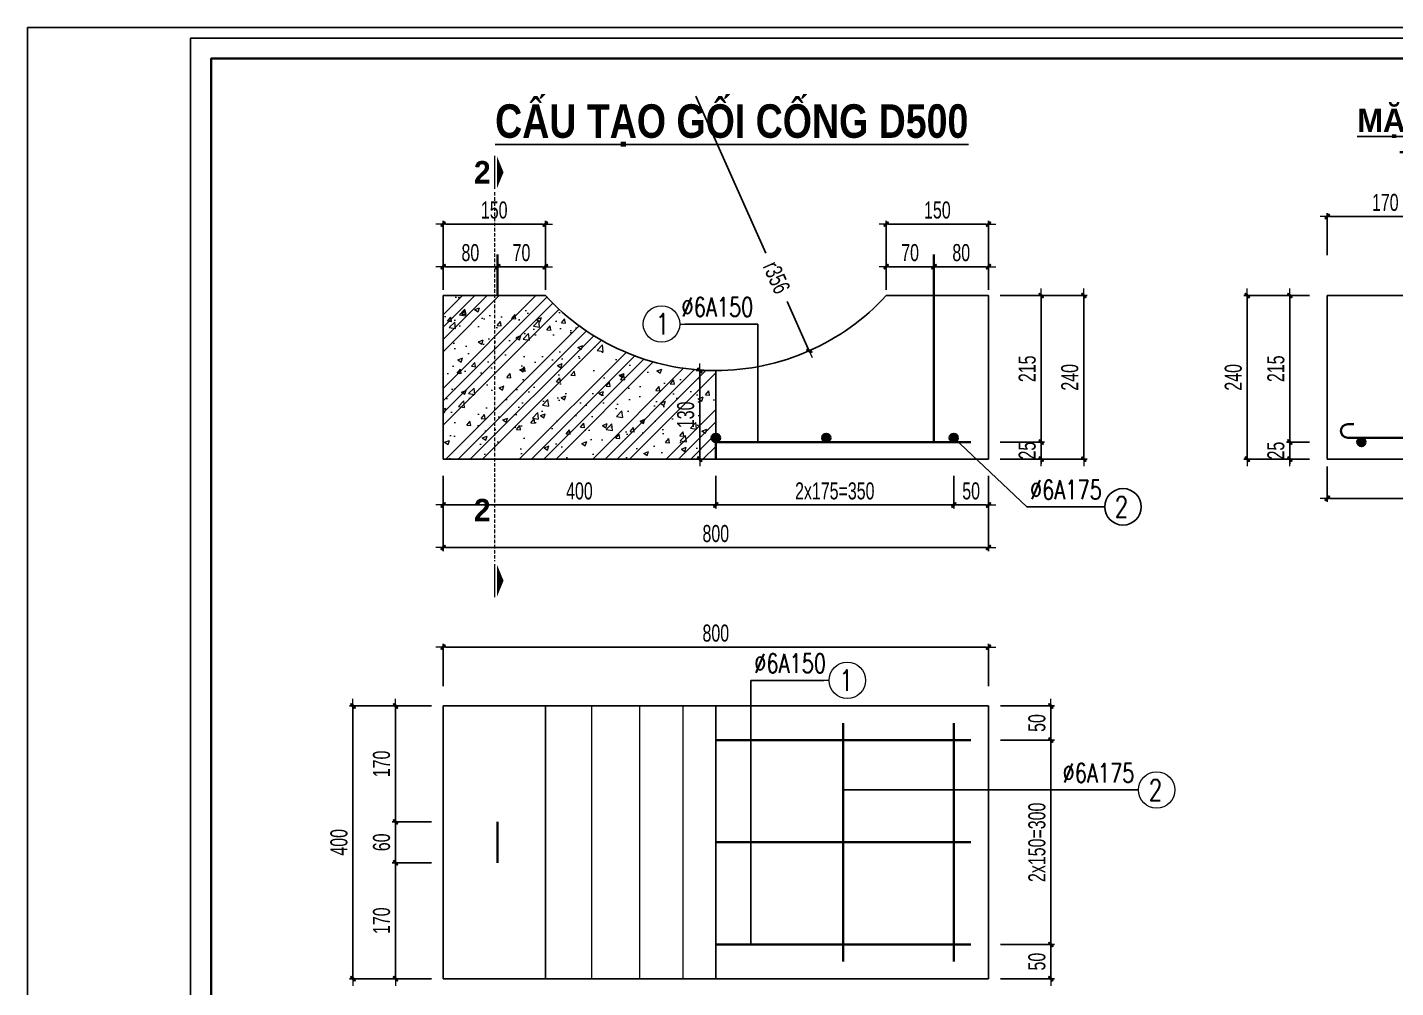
# Model space of a CAD drawing. Header units: inches. Extents: x -676 to 53517, y -16349 to 46516.
# Drawn here: x 35271 to 39285, y 5032 to 7849 of the extents above; entities that cross this region are included whole.
import ezdxf
from ezdxf.enums import TextEntityAlignment as Align

# ---------------------------------------------------------------- set-up
doc = ezdxf.new("R2010")
doc.units = ezdxf.units.IN
doc.header["$MEASUREMENT"] = 0
doc.linetypes.add('HIDDEN', pattern=[0.375, 0.25, -0.125])
for name, color, linetype, lineweight in [('2 - Text2', 2, 'Continuous', 20), ('LC Dim', 8, 'Continuous', 18), ('LC Hatch', 252, 'Continuous', 9), ('LC Khac', 4, 'Continuous', 9), ('LC MANH DUT', 35, 'HIDDEN', 5), ('LC Net thay', 7, 'Continuous', 25), ('LC Text2', 7, 'Continuous', 25), ('THEP', 1, 'Continuous', 35)]:
    doc.layers.add(name, color=color, linetype=linetype, lineweight=lineweight)
for name, color, linetype in [('ENTTNTHIETKE1', 2, 'Continuous'), ('KHUNGTEN', 5, 'Continuous'), ('NETTHAY', 7, 'Continuous')]:
    doc.layers.add(name, color=color, linetype=linetype)
doc.styles.add('EG 1', font='')
doc.styles.add('HOATBIF', font='hoatbif.shx', dxfattribs={"width": 0.7})
doc.styles.add('LC 1', font='')
doc.styles.add('LC 3', font='vnsimli.shx', dxfattribs={"width": 0.75})
doc.styles.add('LC3', font='', dxfattribs={"width": 0.8})
doc.styles.get('EG 1').set_extended_font_data('.VnAvantH', bold=True)
doc.styles.get('LC 1').set_extended_font_data('.VnAvantH', bold=True)
doc.styles.get('LC3').set_extended_font_data('.VnArialH', bold=True)
doc.dimstyles.new('1-100(1-25)', dxfattribs={"dimscale": 25, "dimtxt": 2.5, "dimasz": 0.35, "dimexe": 0.5, "dimexo": 0, "dimgap": 0.8, "dimtad": 1, "dimdec": 0, "dimzin": 0, "dimdsep": 46, "dimtxsty": 'HOATBIF', "dimblk1": 'DOT', "dimblk2": 'DOT', "dimsah": 1, "dimcen": -1, "dimdle": 1, "dimclrd": 256, "dimclre": 256, "dimclrt": 4, "dimadec": 3, "dimazin": 2, "dimtfac": 0.333333, "dimtdec": 0, "dimtix": 1, "dimtmove": 2, "dimatfit": 3, "dimldrblk": 'DOT', "dimfxl": 1, "dimtvp": 0.833333, "dimtolj": 1, "dimtzin": 0, "dimarcsym": 0})

# ---------------------------------------------------------------- blocks, each defined once
blk = doc.blocks.new('DOT')
at = {"layer": 'LC Dim'}
blk.add_line((-3, 0), (3, 0), dxfattribs=at)
at = {"layer": 'LC Dim', "color": 4}
blk.add_line((-1, -1), (1, 1), dxfattribs=at)
blk.add_lwpolyline([(0.5, 1), (-1, -0.5), (-0.5, -1), (1, 0.5)], close=True, dxfattribs=at)
blk = doc.blocks.new('*D686')
at = {"layer": 'Defpoints', "color": 0, "transparency": 16777216}
for p in [(39084.6, 6560.6), (39884.6, 6560.6), (39884.6, 6467.1)]:
    blk.add_point(p, dxfattribs=at)
at = {"layer": 'LC Dim', "lineweight": -2, "transparency": 16777216}
for p, q in [((39084.6, 6560.6), (39084.6, 6457.1)), ((39884.6, 6560.6), (39884.6, 6457.1)), ((39091.6, 6467.1), (39877.6, 6467.1))]:
    blk.add_line(p, q, dxfattribs=at)
at = {"layer": 'LC Dim', "lineweight": -2, "transparency": 16777216, "xscale": 7, "yscale": 7, "zscale": 7, "rotation": 180}
blk.add_blockref('DOT', (39084.6, 6467.1), dxfattribs=at)
at = {"layer": 'LC Dim', "lineweight": -2, "transparency": 16777216, "xscale": 7, "yscale": 7, "zscale": 7}
blk.add_blockref('DOT', (39884.6, 6467.1), dxfattribs=at)
at = {"layer": 'LC Dim', "color": 4, "transparency": 16777216, "insert": (39484.6, 6508.1), "char_height": 50, "attachment_point": 5, "style": 'HOATBIF'}
blk.add_mtext('\\A1;400', dxfattribs=at)
blk = doc.blocks.new('_Dot')
at = {"color": 0, "linetype": 'ByBlock', "lineweight": -2}
blk.add_line((-0.5, 0), (-1, 0), dxfattribs=at)
at = {"color": 0, "linetype": 'ByBlock', "const_width": 0.5}
blk.add_lwpolyline([(-0.25, 0, 1), (0.25, 0, 1)], format="xyb", close=True, dxfattribs=at)
blk = doc.blocks.new('*D687')
at = {"layer": 'Defpoints', "color": 0, "transparency": 16777216}
for p in [(38126.3, 5758), (38126.3, 5158), (38273.8, 5158)]:
    blk.add_point(p, dxfattribs=at)
at = {"layer": 'LC Dim', "lineweight": -2, "transparency": 16777216}
for p, q in [((38126.3, 5758), (38283.8, 5758)), ((38273.8, 5751), (38273.8, 5165)), ((38126.3, 5158), (38283.8, 5158))]:
    blk.add_line(p, q, dxfattribs=at)
at = {"layer": 'LC Dim', "lineweight": -2, "transparency": 16777216, "xscale": 7, "yscale": 7, "zscale": 7}
for p, rotation in [((38273.8, 5758), 90), ((38273.8, 5158), 270)]:
    blk.add_blockref('DOT', p, dxfattribs=dict(at, rotation=rotation))
at = {"layer": 'LC Dim', "color": 4, "transparency": 16777216, "insert": (38232.8, 5458), "char_height": 50, "attachment_point": 5, "rotation": 90, "style": 'HOATBIF'}
blk.add_mtext('\\A1;2x150=300', dxfattribs=at)
blk = doc.blocks.new('*D690')
at = {"layer": 'Defpoints', "color": 0, "transparency": 16777216}
for p in [(38126.3, 5158), (38126.3, 5058), (38273.8, 5058)]:
    blk.add_point(p, dxfattribs=at)
at = {"layer": 'LC Dim', "lineweight": -2, "transparency": 16777216}
for p, q in [((38126.3, 5158), (38283.8, 5158)), ((38273.8, 5151), (38273.8, 5065)), ((38126.3, 5058), (38283.8, 5058))]:
    blk.add_line(p, q, dxfattribs=at)
at = {"layer": 'LC Dim', "lineweight": -2, "transparency": 16777216, "xscale": 7, "yscale": 7, "zscale": 7}
for p, rotation in [((38273.8, 5158), 90), ((38273.8, 5058), 270)]:
    blk.add_blockref('DOT', p, dxfattribs=dict(at, rotation=rotation))
at = {"layer": 'LC Dim', "color": 4, "transparency": 16777216, "insert": (38232.8, 5108), "char_height": 50, "attachment_point": 5, "rotation": 90, "style": 'HOATBIF'}
blk.add_mtext('\\A1;50', dxfattribs=at)
blk = doc.blocks.new('*D691')
at = {"layer": 'Defpoints', "color": 0, "transparency": 16777216}
for p in [(38090.7, 6030.5), (36490.7, 5915.7), (38090.7, 5915.7)]:
    blk.add_point(p, dxfattribs=at)
at = {"layer": 'LC Dim', "lineweight": -2, "transparency": 16777216}
for p, q in [((36490.7, 5915.7), (36490.7, 6040.5)), ((36497.7, 6030.5), (38083.7, 6030.5)), ((38090.7, 5915.7), (38090.7, 6040.5))]:
    blk.add_line(p, q, dxfattribs=at)
at = {"layer": 'LC Dim', "lineweight": -2, "transparency": 16777216, "xscale": 7, "yscale": 7, "zscale": 7, "rotation": 180}
blk.add_blockref('DOT', (36490.7, 6030.5), dxfattribs=at)
at = {"layer": 'LC Dim', "lineweight": -2, "transparency": 16777216, "xscale": 7, "yscale": 7, "zscale": 7}
blk.add_blockref('DOT', (38090.7, 6030.5), dxfattribs=at)
at = {"layer": 'LC Dim', "color": 4, "transparency": 16777216, "insert": (37290.7, 6071.5), "char_height": 50, "attachment_point": 5, "style": 'HOATBIF'}
blk.add_mtext('\\A1;800', dxfattribs=at)
blk = doc.blocks.new('*D692')
at = {"layer": 'Defpoints', "color": 0, "transparency": 16777216}
for p in [(36490.7, 6523.6), (37290.7, 6533.6), (37290.7, 6447.6)]:
    blk.add_point(p, dxfattribs=at)
at = {"layer": 'LC Dim', "lineweight": -2, "transparency": 16777216}
for p, q in [((36490.7, 6523.6), (36490.7, 6437.6)), ((37290.7, 6533.6), (37290.7, 6437.6)), ((36497.7, 6447.6), (37283.7, 6447.6))]:
    blk.add_line(p, q, dxfattribs=at)
at = {"layer": 'LC Dim', "lineweight": -2, "transparency": 16777216, "xscale": 7, "yscale": 7, "zscale": 7, "rotation": 180}
blk.add_blockref('DOT', (36490.7, 6447.6), dxfattribs=at)
at = {"layer": 'LC Dim', "lineweight": -2, "transparency": 16777216, "xscale": 7, "yscale": 7, "zscale": 7}
blk.add_blockref('DOT', (37290.7, 6447.6), dxfattribs=at)
at = {"layer": 'LC Dim', "color": 4, "transparency": 16777216, "insert": (36890.7, 6488.6), "char_height": 50, "attachment_point": 5, "style": 'HOATBIF'}
blk.add_mtext('\\A1;400', dxfattribs=at)
blk = doc.blocks.new('*D693')
at = {"layer": 'Defpoints', "color": 0, "transparency": 16777216}
for p in [(36490.7, 6533.6), (38090.7, 6533.6), (38090.7, 6322.6)]:
    blk.add_point(p, dxfattribs=at)
at = {"layer": 'LC Dim', "lineweight": -2, "transparency": 16777216}
for p, q in [((36490.7, 6533.6), (36490.7, 6312.6)), ((38090.7, 6533.6), (38090.7, 6312.6)), ((36497.7, 6322.6), (38083.7, 6322.6))]:
    blk.add_line(p, q, dxfattribs=at)
at = {"layer": 'LC Dim', "lineweight": -2, "transparency": 16777216, "xscale": 7, "yscale": 7, "zscale": 7, "rotation": 180}
blk.add_blockref('DOT', (36490.7, 6322.6), dxfattribs=at)
at = {"layer": 'LC Dim', "lineweight": -2, "transparency": 16777216, "xscale": 7, "yscale": 7, "zscale": 7}
blk.add_blockref('DOT', (38090.7, 6322.6), dxfattribs=at)
at = {"layer": 'LC Dim', "color": 4, "transparency": 16777216, "insert": (37290.7, 6363.6), "char_height": 50, "attachment_point": 5, "style": 'HOATBIF'}
blk.add_mtext('\\A1;800', dxfattribs=at)
blk = doc.blocks.new('*D694')
at = {"layer": 'Defpoints', "color": 0, "transparency": 16777216}
for p in [(37988.7, 6523.6), (38090.7, 6523.6), (38090.7, 6447.6)]:
    blk.add_point(p, dxfattribs=at)
at = {"layer": 'LC Dim', "lineweight": -2, "transparency": 16777216}
for p, q in [((37988.7, 6523.6), (37988.7, 6437.6)), ((38090.7, 6523.6), (38090.7, 6437.6)), ((37995.7, 6447.6), (38083.7, 6447.6))]:
    blk.add_line(p, q, dxfattribs=at)
at = {"layer": 'LC Dim', "lineweight": -2, "transparency": 16777216, "xscale": 7, "yscale": 7, "zscale": 7, "rotation": 180}
blk.add_blockref('DOT', (37988.7, 6447.6), dxfattribs=at)
at = {"layer": 'LC Dim', "lineweight": -2, "transparency": 16777216, "xscale": 7, "yscale": 7, "zscale": 7}
blk.add_blockref('DOT', (38090.7, 6447.6), dxfattribs=at)
at = {"layer": 'LC Dim', "color": 4, "transparency": 16777216, "insert": (38039.7, 6488.6), "char_height": 50, "attachment_point": 5, "style": 'HOATBIF'}
blk.add_mtext('\\A1;50', dxfattribs=at)
blk = doc.blocks.new('*D695')
at = {"layer": 'Defpoints', "color": 0, "transparency": 16777216}
for p in [(37290.7, 6533.6), (37988.7, 6533.6), (37988.7, 6447.6)]:
    blk.add_point(p, dxfattribs=at)
at = {"layer": 'LC Dim', "lineweight": -2, "transparency": 16777216}
for p, q in [((37290.7, 6533.6), (37290.7, 6437.6)), ((37988.7, 6533.6), (37988.7, 6437.6)), ((37297.7, 6447.6), (37981.7, 6447.6))]:
    blk.add_line(p, q, dxfattribs=at)
at = {"layer": 'LC Dim', "lineweight": -2, "transparency": 16777216, "xscale": 7, "yscale": 7, "zscale": 7, "rotation": 180}
blk.add_blockref('DOT', (37290.7, 6447.6), dxfattribs=at)
at = {"layer": 'LC Dim', "lineweight": -2, "transparency": 16777216, "xscale": 7, "yscale": 7, "zscale": 7}
blk.add_blockref('DOT', (37988.7, 6447.6), dxfattribs=at)
at = {"layer": 'LC Dim', "color": 4, "transparency": 16777216, "insert": (37639.7, 6488.6), "char_height": 50, "attachment_point": 5, "style": 'HOATBIF'}
blk.add_mtext('\\A1;2x175=350', dxfattribs=at)
blk = doc.blocks.new('*D696')
at = {"layer": 'Defpoints', "color": 0, "transparency": 16777216}
for p in [(38125.3, 6632.1), (38125.3, 6582.1), (38245.3, 6582.1)]:
    blk.add_point(p, dxfattribs=at)
at = {"layer": 'LC Dim', "lineweight": -2, "transparency": 16777216}
for p, q in [((38125.3, 6632.1), (38255.3, 6632.1)), ((38245.3, 6639.1), (38245.3, 6646.1)), ((38245.3, 6632.1), (38245.3, 6582.1)), ((38125.3, 6582.1), (38255.3, 6582.1)), ((38245.3, 6575.1), (38245.3, 6568.1))]:
    blk.add_line(p, q, dxfattribs=at)
at = {"layer": 'LC Dim', "lineweight": -2, "transparency": 16777216, "xscale": 7, "yscale": 7, "zscale": 7}
for p, rotation in [((38245.3, 6632.1), 270), ((38245.3, 6582.1), 90)]:
    blk.add_blockref('DOT', p, dxfattribs=dict(at, rotation=rotation))
at = {"layer": 'LC Dim', "color": 4, "transparency": 16777216, "insert": (38204.3, 6607.1), "char_height": 50, "attachment_point": 5, "rotation": 90, "style": 'HOATBIF'}
blk.add_mtext('\\A1;25', dxfattribs=at)
blk = doc.blocks.new('*D697')
at = {"layer": 'Defpoints', "color": 0, "transparency": 16777216}
for p in [(38126.3, 5858), (38273.8, 5858), (38126.3, 5758)]:
    blk.add_point(p, dxfattribs=at)
at = {"layer": 'LC Dim', "lineweight": -2, "transparency": 16777216}
for p, q in [((38126.3, 5858), (38283.8, 5858)), ((38273.8, 5765), (38273.8, 5851)), ((38126.3, 5758), (38283.8, 5758))]:
    blk.add_line(p, q, dxfattribs=at)
at = {"layer": 'LC Dim', "lineweight": -2, "transparency": 16777216, "xscale": 7, "yscale": 7, "zscale": 7}
for p, rotation in [((38273.8, 5858), 90), ((38273.8, 5758), 270)]:
    blk.add_blockref('DOT', p, dxfattribs=dict(at, rotation=rotation))
at = {"layer": 'LC Dim', "color": 4, "transparency": 16777216, "insert": (38232.8, 5808), "char_height": 50, "attachment_point": 5, "rotation": 90, "style": 'HOATBIF'}
blk.add_mtext('\\A1;50', dxfattribs=at)
blk = doc.blocks.new('*D698')
at = {"layer": 'Defpoints', "color": 0, "transparency": 16777216}
for p in [(37240.8, 7628.6), (37564.6, 6899.8)]:
    blk.add_point(p, dxfattribs=at)
at = {"layer": 'LC Dim', "lineweight": -2, "transparency": 16777216}
for p, q in [((37232.6, 7646.9), (37437.4, 7186)), ((37561.7, 6906.2), (37500.5, 7044.1))]:
    blk.add_line(p, q, dxfattribs=at)
at = {"layer": 'LC Dim', "lineweight": -2, "transparency": 16777216, "xscale": 7, "yscale": 7, "zscale": 7, "rotation": 293.9565455216846}
blk.add_blockref('DOT', (37564.6, 6899.8), dxfattribs=at)
at = {"layer": 'LC Dim', "color": 4, "transparency": 16777216, "insert": (37468.9, 7115), "char_height": 50, "attachment_point": 5, "rotation": 293.9565, "style": 'HOATBIF'}
blk.add_mtext('\\A1;r356', dxfattribs=at)
blk = doc.blocks.new('*D763')
at = {"layer": 'Defpoints', "color": 0, "transparency": 16777216}
for p in [(37290.7, 6842.1), (37243.4, 6582.1), (37290.7, 6582.1)]:
    blk.add_point(p, dxfattribs=at)
at = {"layer": 'LC Dim', "lineweight": -2, "transparency": 16777216}
for p, q in [((37290.7, 6842.1), (37233.4, 6842.1)), ((37243.4, 6835.1), (37243.4, 6589.1)), ((37290.7, 6582.1), (37233.4, 6582.1))]:
    blk.add_line(p, q, dxfattribs=at)
at = {"layer": 'LC Dim', "lineweight": -2, "transparency": 16777216, "xscale": 7, "yscale": 7, "zscale": 7}
for p, rotation in [((37243.4, 6842.1), 90), ((37243.4, 6582.1), 270)]:
    blk.add_blockref('DOT', p, dxfattribs=dict(at, rotation=rotation))
at = {"layer": 'LC Dim', "color": 4, "transparency": 16777216, "insert": (37202.4, 6712.1), "char_height": 50, "attachment_point": 5, "rotation": 90, "style": 'HOATBIF'}
blk.add_mtext('\\A1;130', dxfattribs=at)
blk = doc.blocks.new('*D699')
at = {"layer": 'Defpoints', "color": 0, "transparency": 16777216}
for p in [(38125.3, 7062.1), (38245.3, 7062.1), (38125.3, 6632.1)]:
    blk.add_point(p, dxfattribs=at)
at = {"layer": 'LC Dim', "lineweight": -2, "transparency": 16777216}
for p, q in [((38125.3, 7062.1), (38255.3, 7062.1)), ((38245.3, 6639.1), (38245.3, 7055.1)), ((38125.3, 6632.1), (38255.3, 6632.1))]:
    blk.add_line(p, q, dxfattribs=at)
at = {"layer": 'LC Dim', "lineweight": -2, "transparency": 16777216, "xscale": 7, "yscale": 7, "zscale": 7}
for p, rotation in [((38245.3, 7062.1), 90), ((38245.3, 6632.1), 270)]:
    blk.add_blockref('DOT', p, dxfattribs=dict(at, rotation=rotation))
at = {"layer": 'LC Dim', "color": 4, "transparency": 16777216, "insert": (38204.3, 6847.1), "char_height": 50, "attachment_point": 5, "rotation": 90, "style": 'HOATBIF'}
blk.add_mtext('\\A1;215', dxfattribs=at)
blk = doc.blocks.new('*D700')
at = {"layer": 'Defpoints', "color": 0, "transparency": 16777216}
for p in [(38125.3, 7062.1), (38125.3, 6582.1), (38370.3, 6582.1)]:
    blk.add_point(p, dxfattribs=at)
at = {"layer": 'LC Dim', "lineweight": -2, "transparency": 16777216}
for p, q in [((38125.3, 7062.1), (38380.3, 7062.1)), ((38370.3, 7055.1), (38370.3, 6589.1)), ((38125.3, 6582.1), (38380.3, 6582.1))]:
    blk.add_line(p, q, dxfattribs=at)
at = {"layer": 'LC Dim', "lineweight": -2, "transparency": 16777216, "xscale": 7, "yscale": 7, "zscale": 7}
for p, rotation in [((38370.3, 7062.1), 90), ((38370.3, 6582.1), 270)]:
    blk.add_blockref('DOT', p, dxfattribs=dict(at, rotation=rotation))
at = {"layer": 'LC Dim', "color": 4, "transparency": 16777216, "insert": (38329.3, 6822.1), "char_height": 50, "attachment_point": 5, "rotation": 90, "style": 'HOATBIF'}
blk.add_mtext('\\A1;240', dxfattribs=at)
blk = doc.blocks.new('*D701')
at = {"layer": 'Defpoints', "color": 0, "transparency": 16777216}
for p in [(39032.6, 6632.4), (38974.8, 6582.1), (39032.6, 6582.1)]:
    blk.add_point(p, dxfattribs=at)
at = {"layer": 'LC Dim', "lineweight": -2, "transparency": 16777216}
for p, q in [((39032.6, 6632.4), (38964.8, 6632.4)), ((38974.8, 6639.4), (38974.8, 6646.4)), ((38974.8, 6632.4), (38974.8, 6582.1)), ((39032.6, 6582.1), (38964.8, 6582.1)), ((38974.8, 6575.1), (38974.8, 6568.1))]:
    blk.add_line(p, q, dxfattribs=at)
at = {"layer": 'LC Dim', "lineweight": -2, "transparency": 16777216, "xscale": 7, "yscale": 7, "zscale": 7}
for p, rotation in [((38974.8, 6632.4), 270), ((38974.8, 6582.1), 90)]:
    blk.add_blockref('DOT', p, dxfattribs=dict(at, rotation=rotation))
at = {"layer": 'LC Dim', "color": 4, "transparency": 16777216, "insert": (38933.8, 6607.3), "char_height": 50, "attachment_point": 5, "rotation": 90, "style": 'HOATBIF'}
blk.add_mtext('\\A1;25', dxfattribs=at)
blk = doc.blocks.new('*D702')
at = {"layer": 'Defpoints', "color": 0, "transparency": 16777216}
for p in [(39032.6, 7062.1), (38849.8, 6582.1), (39032.6, 6582.1)]:
    blk.add_point(p, dxfattribs=at)
at = {"layer": 'LC Dim', "lineweight": -2, "transparency": 16777216}
for p, q in [((39032.6, 7062.1), (38839.8, 7062.1)), ((38849.8, 7055.1), (38849.8, 6589.1)), ((39032.6, 6582.1), (38839.8, 6582.1))]:
    blk.add_line(p, q, dxfattribs=at)
at = {"layer": 'LC Dim', "lineweight": -2, "transparency": 16777216, "xscale": 7, "yscale": 7, "zscale": 7}
for p, rotation in [((38849.8, 7062.1), 90), ((38849.8, 6582.1), 270)]:
    blk.add_blockref('DOT', p, dxfattribs=dict(at, rotation=rotation))
at = {"layer": 'LC Dim', "color": 4, "transparency": 16777216, "insert": (38808.8, 6822.1), "char_height": 50, "attachment_point": 5, "rotation": 90, "style": 'HOATBIF'}
blk.add_mtext('\\A1;240', dxfattribs=at)
blk = doc.blocks.new('*D703')
at = {"layer": 'Defpoints', "color": 0, "transparency": 16777216}
for p in [(38974.8, 7062.1), (39032.6, 7062.1), (39032.6, 6632.4)]:
    blk.add_point(p, dxfattribs=at)
at = {"layer": 'LC Dim', "lineweight": -2, "transparency": 16777216}
for p, q in [((39032.6, 7062.1), (38964.8, 7062.1)), ((38974.8, 6639.4), (38974.8, 7055.1)), ((39032.6, 6632.4), (38964.8, 6632.4))]:
    blk.add_line(p, q, dxfattribs=at)
at = {"layer": 'LC Dim', "lineweight": -2, "transparency": 16777216, "xscale": 7, "yscale": 7, "zscale": 7}
for p, rotation in [((38974.8, 7062.1), 90), ((38974.8, 6632.4), 270)]:
    blk.add_blockref('DOT', p, dxfattribs=dict(at, rotation=rotation))
at = {"layer": 'LC Dim', "color": 4, "transparency": 16777216, "insert": (38933.8, 6847.3), "char_height": 50, "attachment_point": 5, "rotation": 90, "style": 'HOATBIF'}
blk.add_mtext('\\A1;215', dxfattribs=at)
blk = doc.blocks.new('TIEUDE1')
at = {"layer": '2 - Text2', "color": 7, "style": 'EG 1'}
blk.add_attdef('TIªU§Ò', text='', height=5, dxfattribs=at).set_placement((0, 0), align=Align.BOTTOM_CENTER)
blk.add_attdef('TL', text='', height=3, dxfattribs=at).set_placement((0, -2), align=Align.TOP_CENTER)
blk = doc.blocks.new('*D706')
at = {"layer": 'Defpoints', "color": 0, "transparency": 16777216}
for p in [(36456.8, 5858), (36226.3, 5058), (36456.8, 5058)]:
    blk.add_point(p, dxfattribs=at)
at = {"layer": 'LC Dim', "lineweight": -2, "transparency": 16777216}
for p, q in [((36456.8, 5858), (36216.3, 5858)), ((36226.3, 5851), (36226.3, 5065)), ((36456.8, 5058), (36216.3, 5058))]:
    blk.add_line(p, q, dxfattribs=at)
at = {"layer": 'LC Dim', "lineweight": -2, "transparency": 16777216, "xscale": 7, "yscale": 7, "zscale": 7}
for p, rotation in [((36226.3, 5858), 90), ((36226.3, 5058), 270)]:
    blk.add_blockref('DOT', p, dxfattribs=dict(at, rotation=rotation))
at = {"layer": 'LC Dim', "color": 4, "transparency": 16777216, "insert": (36185.3, 5458), "char_height": 50, "attachment_point": 5, "rotation": 90, "style": 'HOATBIF'}
blk.add_mtext('\\A1;400', dxfattribs=at)
blk = doc.blocks.new('*D707')
at = {"layer": 'Defpoints', "color": 0, "transparency": 16777216}
for p in [(36456.8, 5398), (36351.3, 5058), (36456.8, 5058)]:
    blk.add_point(p, dxfattribs=at)
at = {"layer": 'LC Dim', "lineweight": -2, "transparency": 16777216}
for p, q in [((36456.8, 5398), (36341.3, 5398)), ((36351.3, 5391), (36351.3, 5065)), ((36456.8, 5058), (36341.3, 5058))]:
    blk.add_line(p, q, dxfattribs=at)
at = {"layer": 'LC Dim', "lineweight": -2, "transparency": 16777216, "xscale": 7, "yscale": 7, "zscale": 7}
for p, rotation in [((36351.3, 5398), 90), ((36351.3, 5058), 270)]:
    blk.add_blockref('DOT', p, dxfattribs=dict(at, rotation=rotation))
at = {"layer": 'LC Dim', "color": 4, "transparency": 16777216, "insert": (36310.3, 5228), "char_height": 50, "attachment_point": 5, "rotation": 90, "style": 'HOATBIF'}
blk.add_mtext('\\A1;170', dxfattribs=at)
blk = doc.blocks.new('*D708')
at = {"layer": 'Defpoints', "color": 0, "transparency": 16777216}
for p in [(36456.8, 5858), (36351.3, 5518), (36456.8, 5518)]:
    blk.add_point(p, dxfattribs=at)
at = {"layer": 'LC Dim', "lineweight": -2, "transparency": 16777216}
for p, q in [((36456.8, 5858), (36341.3, 5858)), ((36351.3, 5851), (36351.3, 5525)), ((36456.8, 5518), (36341.3, 5518))]:
    blk.add_line(p, q, dxfattribs=at)
at = {"layer": 'LC Dim', "lineweight": -2, "transparency": 16777216, "xscale": 7, "yscale": 7, "zscale": 7}
for p, rotation in [((36351.3, 5858), 90), ((36351.3, 5518), 270)]:
    blk.add_blockref('DOT', p, dxfattribs=dict(at, rotation=rotation))
at = {"layer": 'LC Dim', "color": 4, "transparency": 16777216, "insert": (36310.3, 5688), "char_height": 50, "attachment_point": 5, "rotation": 90, "style": 'HOATBIF'}
blk.add_mtext('\\A1;170', dxfattribs=at)
blk = doc.blocks.new('*D709')
at = {"layer": 'Defpoints', "color": 0, "transparency": 16777216}
for p in [(36456.8, 5518), (36351.3, 5398), (36456.8, 5398)]:
    blk.add_point(p, dxfattribs=at)
at = {"layer": 'LC Dim', "lineweight": -2, "transparency": 16777216}
for p, q in [((36456.8, 5518), (36341.3, 5518)), ((36351.3, 5511), (36351.3, 5405)), ((36456.8, 5398), (36341.3, 5398))]:
    blk.add_line(p, q, dxfattribs=at)
at = {"layer": 'LC Dim', "lineweight": -2, "transparency": 16777216, "xscale": 7, "yscale": 7, "zscale": 7}
for p, rotation in [((36351.3, 5518), 90), ((36351.3, 5398), 270)]:
    blk.add_blockref('DOT', p, dxfattribs=dict(at, rotation=rotation))
at = {"layer": 'LC Dim', "color": 4, "transparency": 16777216, "insert": (36310.3, 5458), "char_height": 50, "attachment_point": 5, "rotation": 90, "style": 'HOATBIF'}
blk.add_mtext('\\A1;60', dxfattribs=at)
blk = doc.blocks.new('*D717')
at = {"layer": 'Defpoints', "color": 0, "transparency": 16777216}
for p in [(39424.6, 7293.9), (39084.6, 7180.8), (39424.6, 7180.8)]:
    blk.add_point(p, dxfattribs=at)
at = {"layer": 'LC Dim', "lineweight": -2, "transparency": 16777216}
for p, q in [((39084.6, 7180.8), (39084.6, 7303.9)), ((39091.6, 7293.9), (39417.6, 7293.9)), ((39424.6, 7180.8), (39424.6, 7303.9))]:
    blk.add_line(p, q, dxfattribs=at)
at = {"layer": 'LC Dim', "lineweight": -2, "transparency": 16777216, "xscale": 7, "yscale": 7, "zscale": 7, "rotation": 180}
blk.add_blockref('DOT', (39084.6, 7293.9), dxfattribs=at)
at = {"layer": 'LC Dim', "lineweight": -2, "transparency": 16777216, "xscale": 7, "yscale": 7, "zscale": 7}
blk.add_blockref('DOT', (39424.6, 7293.9), dxfattribs=at)
at = {"layer": 'LC Dim', "color": 4, "transparency": 16777216, "insert": (39254.6, 7334.9), "char_height": 50, "attachment_point": 5, "style": 'HOATBIF'}
blk.add_mtext('\\A1;170', dxfattribs=at)
blk = doc.blocks.new('TIEUDE2')
at = {"layer": 'LC Text2', "color": 7, "style": 'LC 1'}
blk.add_attdef('%%UTIªU§Ò', text='', height=3.5, dxfattribs=at).set_placement((0, 0), align=Align.BOTTOM_CENTER)
blk.add_attdef('TL', text='', height=2.2, dxfattribs=at).set_placement((0, -1.8), align=Align.TOP_CENTER)
blk = doc.blocks.new('*U587')
at = {"layer": 'LC Khac', "color": 1, "ltscale": 2}
for p, q in [((0, 485), (0, 0)), ((0, -5506), (0, -5991))]:
    blk.add_line(p, q, dxfattribs=at)
for points in [[(134, 243, 0, 471, 0), (37, 243, 275, 275, 0)], [(134, -5748, 0, 471, 0), (37, -5748, 275, 275, 0)]]:
    blk.add_lwpolyline(points, format="xyseb", dxfattribs=at)
at = {"layer": 'LC MANH DUT', "ltscale": 200}
blk.add_line((0, -49), (0, -5462), dxfattribs=at)
at = {"ltscale": 2, "style": 'LC 1'}
for p in [(-179, 243), (-179, -5748)]:
    blk.add_attdef('LC', text='', height=330, dxfattribs=at).set_placement(p, align=Align.MIDDLE_CENTER)
blk = doc.blocks.new('*D720')
at = {"layer": 'Defpoints', "color": 0, "transparency": 16777216}
for p in [(36490.7, 7271.7), (36490.7, 7079.3), (36790.7, 7079.3)]:
    blk.add_point(p, dxfattribs=at)
at = {"layer": 'LC Dim', "lineweight": -2, "transparency": 16777216}
for p, q in [((36490.7, 7079.3), (36490.7, 7281.7)), ((36783.7, 7271.7), (36497.7, 7271.7)), ((36790.7, 7079.3), (36790.7, 7281.7))]:
    blk.add_line(p, q, dxfattribs=at)
at = {"layer": 'LC Dim', "lineweight": -2, "transparency": 16777216, "xscale": 7, "yscale": 7, "zscale": 7, "rotation": 180}
blk.add_blockref('DOT', (36490.7, 7271.7), dxfattribs=at)
at = {"layer": 'LC Dim', "lineweight": -2, "transparency": 16777216, "xscale": 7, "yscale": 7, "zscale": 7}
blk.add_blockref('DOT', (36790.7, 7271.7), dxfattribs=at)
at = {"layer": 'LC Dim', "color": 4, "transparency": 16777216, "insert": (36640.7, 7312.7), "char_height": 50, "attachment_point": 5, "style": 'HOATBIF'}
blk.add_mtext('\\A1;150', dxfattribs=at)
blk = doc.blocks.new('*D721')
at = {"layer": 'Defpoints', "color": 0, "transparency": 16777216}
for p in [(36650.7, 7146.7), (36650.7, 7079.3), (36790.7, 7079.3)]:
    blk.add_point(p, dxfattribs=at)
at = {"layer": 'LC Dim', "lineweight": -2, "transparency": 16777216}
for p, q in [((36650.7, 7079.3), (36650.7, 7156.7)), ((36783.7, 7146.7), (36657.7, 7146.7)), ((36790.7, 7079.3), (36790.7, 7156.7))]:
    blk.add_line(p, q, dxfattribs=at)
at = {"layer": 'LC Dim', "lineweight": -2, "transparency": 16777216, "xscale": 7, "yscale": 7, "zscale": 7, "rotation": 180}
blk.add_blockref('DOT', (36650.7, 7146.7), dxfattribs=at)
at = {"layer": 'LC Dim', "lineweight": -2, "transparency": 16777216, "xscale": 7, "yscale": 7, "zscale": 7}
blk.add_blockref('DOT', (36790.7, 7146.7), dxfattribs=at)
at = {"layer": 'LC Dim', "color": 4, "transparency": 16777216, "insert": (36720.7, 7187.7), "char_height": 50, "attachment_point": 5, "style": 'HOATBIF'}
blk.add_mtext('\\A1;70', dxfattribs=at)
blk = doc.blocks.new('*D722')
at = {"layer": 'Defpoints', "color": 0, "transparency": 16777216}
for p in [(36490.7, 7146.7), (36490.7, 7079.3), (36650.7, 7079.3)]:
    blk.add_point(p, dxfattribs=at)
at = {"layer": 'LC Dim', "lineweight": -2, "transparency": 16777216}
for p, q in [((36490.7, 7079.3), (36490.7, 7156.7)), ((36643.7, 7146.7), (36497.7, 7146.7)), ((36650.7, 7079.3), (36650.7, 7156.7))]:
    blk.add_line(p, q, dxfattribs=at)
at = {"layer": 'LC Dim', "lineweight": -2, "transparency": 16777216, "xscale": 7, "yscale": 7, "zscale": 7, "rotation": 180}
blk.add_blockref('DOT', (36490.7, 7146.7), dxfattribs=at)
at = {"layer": 'LC Dim', "lineweight": -2, "transparency": 16777216, "xscale": 7, "yscale": 7, "zscale": 7}
blk.add_blockref('DOT', (36650.7, 7146.7), dxfattribs=at)
at = {"layer": 'LC Dim', "color": 4, "transparency": 16777216, "insert": (36570.7, 7187.7), "char_height": 50, "attachment_point": 5, "style": 'HOATBIF'}
blk.add_mtext('\\A1;80', dxfattribs=at)
blk = doc.blocks.new('*D723')
at = {"layer": 'Defpoints', "color": 0, "transparency": 16777216}
for p in [(38090.7, 7271.7), (37790.7, 7079.3), (38090.7, 7079.3)]:
    blk.add_point(p, dxfattribs=at)
at = {"layer": 'LC Dim', "lineweight": -2, "transparency": 16777216}
for p, q in [((37790.7, 7079.3), (37790.7, 7281.7)), ((37797.7, 7271.7), (38083.7, 7271.7)), ((38090.7, 7079.3), (38090.7, 7281.7))]:
    blk.add_line(p, q, dxfattribs=at)
at = {"layer": 'LC Dim', "lineweight": -2, "transparency": 16777216, "xscale": 7, "yscale": 7, "zscale": 7, "rotation": 180}
blk.add_blockref('DOT', (37790.7, 7271.7), dxfattribs=at)
at = {"layer": 'LC Dim', "lineweight": -2, "transparency": 16777216, "xscale": 7, "yscale": 7, "zscale": 7}
blk.add_blockref('DOT', (38090.7, 7271.7), dxfattribs=at)
at = {"layer": 'LC Dim', "color": 4, "transparency": 16777216, "insert": (37940.7, 7312.7), "char_height": 50, "attachment_point": 5, "style": 'HOATBIF'}
blk.add_mtext('\\A1;150', dxfattribs=at)
blk = doc.blocks.new('*D724')
at = {"layer": 'Defpoints', "color": 0, "transparency": 16777216}
for p in [(37930.7, 7146.7), (37790.7, 7079.3), (37930.7, 7079.3)]:
    blk.add_point(p, dxfattribs=at)
at = {"layer": 'LC Dim', "lineweight": -2, "transparency": 16777216}
for p, q in [((37790.7, 7079.3), (37790.7, 7156.7)), ((37797.7, 7146.7), (37923.7, 7146.7)), ((37930.7, 7079.3), (37930.7, 7156.7))]:
    blk.add_line(p, q, dxfattribs=at)
at = {"layer": 'LC Dim', "lineweight": -2, "transparency": 16777216, "xscale": 7, "yscale": 7, "zscale": 7, "rotation": 180}
blk.add_blockref('DOT', (37790.7, 7146.7), dxfattribs=at)
at = {"layer": 'LC Dim', "lineweight": -2, "transparency": 16777216, "xscale": 7, "yscale": 7, "zscale": 7}
blk.add_blockref('DOT', (37930.7, 7146.7), dxfattribs=at)
at = {"layer": 'LC Dim', "color": 4, "transparency": 16777216, "insert": (37860.7, 7187.7), "char_height": 50, "attachment_point": 5, "style": 'HOATBIF'}
blk.add_mtext('\\A1;70', dxfattribs=at)
blk = doc.blocks.new('*D725')
at = {"layer": 'Defpoints', "color": 0, "transparency": 16777216}
for p in [(38090.7, 7146.7), (37930.7, 7079.3), (38090.7, 7079.3)]:
    blk.add_point(p, dxfattribs=at)
at = {"layer": 'LC Dim', "lineweight": -2, "transparency": 16777216}
for p, q in [((37930.7, 7079.3), (37930.7, 7156.7)), ((37937.7, 7146.7), (38083.7, 7146.7)), ((38090.7, 7079.3), (38090.7, 7156.7))]:
    blk.add_line(p, q, dxfattribs=at)
at = {"layer": 'LC Dim', "lineweight": -2, "transparency": 16777216, "xscale": 7, "yscale": 7, "zscale": 7, "rotation": 180}
blk.add_blockref('DOT', (37930.7, 7146.7), dxfattribs=at)
at = {"layer": 'LC Dim', "lineweight": -2, "transparency": 16777216, "xscale": 7, "yscale": 7, "zscale": 7}
blk.add_blockref('DOT', (38090.7, 7146.7), dxfattribs=at)
at = {"layer": 'LC Dim', "color": 4, "transparency": 16777216, "insert": (38010.7, 7187.7), "char_height": 50, "attachment_point": 5, "style": 'HOATBIF'}
blk.add_mtext('\\A1;80', dxfattribs=at)
blk = doc.blocks.new('khung vpn')
at = {"layer": 'Defpoints'}
for p, q in [((52556.46, -4195.446), (52498.758, -4195.446)), ((52498.758, -4195.446), (52498.758, -4235.276))]:
    blk.add_line(p, q, dxfattribs=at)
at = {"layer": 'KHUNGTEN'}
blk.add_lwpolyline([(52556.243, -4234.885), (52502.048, -4234.885), (52502.048, -4195.662), (52556.243, -4195.662)], close=True, dxfattribs=at)
at = {"layer": 'THEP'}
blk.add_lwpolyline([(52555.832, -4234.474), (52502.459, -4234.474), (52502.459, -4196.073), (52555.832, -4196.073)], close=True, dxfattribs=at)

msp = doc.modelspace()

# ---------------------------------------------------------------- hatches: boundary and pattern name
at = {"layer": 'LC Hatch', "ltscale": 200}
h = msp.add_hatch(dxfattribs=at)
h.set_pattern_fill('BT-DA1X2', color=256, scale=0.8, style=0, pattern_type=2)
h.set_pattern_definition([(50, (12321.34, 33915.43), (145.74774, -12.75127), [15.24, -167.64]), (355, (12321.34, 33915.43), (-28.19426, 152.8453), [12.192, -134.112]), (100.451, (12333.49, 33914.37), (117.554, 140.09335), [12.952, -142.472]), (50, (12481.34, 34075.43), (145.74774, -12.75127), [15.24, -167.64]), (355, (12481.34, 34075.43), (-28.19426, 152.8453), [12.192, -134.112]), (100.451, (12493.49, 34074.37), (117.554, 140.09335), [12.952, -142.472]), (46.1842, (12321.34, 33956.07), (216.8632, -33.6339), [22.86, -251.46]), (96.6356, (12339.42, 33953.27), (189.9234, 197.9404), [19.428, -213.708]), (351.184, (12321.34, 33956.07), (189.9237, 197.9401), [18.288, -201.168]), (46.1842, (12481.34, 34116.07), (216.8632, -33.6339), [22.86, -251.46]), (96.6356, (12499.42, 34113.27), (189.9234, 197.9404), [19.428, -213.708]), (351.184, (12481.34, 34116.07), (189.9237, 197.9401), [18.288, -201.168]), (21, (12341.66, 33945.91), (121.2919, -81.8124), [15.24, -167.64]), (326, (12341.66, 33945.91), (49.4416, 147.3504), [12.192, -134.112]), (71.4514, (12351.77, 33939.09), (170.7332, 65.5383), [12.952, -142.472]), (21, (12501.66, 34105.91), (121.2919, -81.8124), [15.24, -167.64]), (326, (12501.66, 34105.91), (49.4416, 147.3504), [12.192, -134.112]), (71.4514, (12511.77, 34099.09), (170.7332, 65.5383), [12.952, -142.472]), (37.5, (12321.345, 33915.43), (2.47088, 67.64403), [0, -132.4864, 0, -136.144, 0, -134.62]), (7.5, (12321.345, 33915.43), (53.45573, 80.14446), [0, -77.6224, 0, -129.4384, 0, -51.308]), (327.5, (12276.03, 33915.43), (108.47248, -4.582995), [0, -50.8, 0, -158.496, 0, -210.312]), (317.5, (12255.71, 33915.43), (118.50335, 20.3412), [0, -66.04, 0, -105.2576, 0, -149.352]), (45, (12321.34, 33915.43), (-107.7631, 107.7631), []), (45, (12357.27, 33915.43), (-107.7631, 107.7631), []), (45, (12393.19, 33915.43), (-107.7631, 107.7631), []), (45, (12429.11, 33915.43), (-107.7631, 107.7631), [])])
h.paths.add_polyline_path([(37290.7, 6582.1), (37290.7, 6632.1, -0.414214), (37278.4, 6644.4, -0.414214), (37290.7, 6656.8), (37290.7, 6842.1, -0.210273), (36790.7, 7062.1), (36650.7, 7062.1), (36490.7, 7062.1), (36490.7, 6582.1)])
h.paths.add_polyline_path([(37239.9, 6657.1), (37239.9, 6767.1), (37164.9, 6767.1), (37164.9, 6657.1)], flags=24)
at = {"layer": 'THEP'}
for points in [[(37303.1, 6644.4, 1), (37278.4, 6644.4, 1)], [(37627.1, 6644.4, 1), (37602.4, 6644.4, 1)], [(38001.1, 6644.4, 1), (37976.4, 6644.4, 1)], [(39197, 6632.4, 1), (39172.3, 6632.4, 1)]]:
    msp.add_hatch(color=256, dxfattribs=at).paths.add_polyline_path(points)

# ---------------------------------------------------------------- linework, layer by layer
at = {"layer": 'LC Dim'}
for p, q in [((37184.9, 6978.4, 0), (37413.8, 6978.4, 0)), ((37413.8, 6978.4, 0), (37199.6, 6978.4, 0)), ((37393.8, 5758, 0), (37393.8, 5933, 0)), ((37393.8, 5933, 0), (37608.1, 5933, 0)), ((37622.7, 5933, 0), (37393.8, 5933, 0)), ((38240, 5611.6, 0), (38493.3, 5611.6, 0)), ((38508, 5611.6, 0), (38240, 5611.6, 0))]:
    msp.add_line(p, q, dxfattribs=at)
for centre in [(37131.4, 6978.4, 0), (37676.3, 5933, 0), (38583.9, 5611.6, 0)]:
    msp.add_circle(centre, 53.5, dxfattribs=at)
at = {"layer": 'LC Hatch'}
for p, q in [((38431.7, 6442.3, 0), (38202.8, 6442.3, 0)), ((36925.6, 5858, 0), (36925.6, 5058, 0)), ((37067.1, 5858, 0), (37067.1, 5058, 0)), ((37194.3, 5858, 0), (37194.3, 5058, 0))]:
    msp.add_line(p, q, dxfattribs=at)
at = {"layer": 'LC Net thay'}
for p, q in [((36490.7, 7062.1, 0), (36650.7, 7062.1, 0)), ((36490.7, 7062.1, 0), (36490.7, 6582.1, 0)), ((36650.7, 7062.1, 0), (36790.7, 7062.1, 0)), ((37930.7, 7062.1, 0), (37790.7, 7062.1, 0)), ((38090.7, 7062.1, 0), (37930.7, 7062.1, 0)), ((38090.7, 6582.1, 0), (38090.7, 7062.1, 0)), ((39084.6, 7062.1, 0), (39544.6, 7062.1, 0)), ((39084.6, 6582.1, 0), (39084.6, 7062.1, 0)), ((38090.7, 6982.1, 0), (38090.7, 6582.1, 0)), ((37290.7, 6582.1, 0), (37290.7, 6842.1, 0)), ((36490.7, 6582.1, 0), (37290.7, 6582.1, 0)), ((38090.7, 6582.1, 0), (37290.7, 6582.1, 0)), ((39424.6, 6582.1, 0), (39084.6, 6582.1, 0)), ((36490.7, 5858, 0), (36490.7, 5058, 0)), ((36490.7, 5858, 0), (36490.7, 5058, 0)), ((36490.7, 5858, 0), (38090.7, 5858, 0)), ((36790.7, 5858, 0), (36790.7, 5058, 0)), ((37290.7, 5858, 0), (37290.7, 5058, 0)), ((38090.7, 5858, 0), (38090.7, 5058, 0)), ((36490.7, 5058, 0), (38090.7, 5058, 0))]:
    msp.add_line(p, q, dxfattribs=at)
msp.add_arc((37290.7, 7520.3, 0), 678.2, 222.501, 317.499, dxfattribs=at)
at = {"layer": 'LC Text2', "ltscale": 100}
msp.add_circle((38485.2, 6442.3, 0), 53.5, dxfattribs=at)
at = {"layer": 'THEP'}
for p, q in [((36650.7, 7062.1, 0), (36650.7, 7182.1, 0)), ((37930.7, 7182.1, 0), (37930.7, 6632.1, 0)), ((39144.6, 6684.8, 0), (39162.3, 6684.8, 0)), ((37290.7, 6632.1, 0), (37614.7, 6632.1, 0)), ((37290.7, 6582.1, 0), (37290.7, 6632.1, 0)), ((37614.7, 6632.1, 0), (38038.7, 6632.1, 0)), ((39824.6, 6644.8, 0), (39144.6, 6644.8, 0)), ((37664.7, 5808, 0), (37664.7, 5108, 0)), ((37988.7, 5808, 0), (37988.7, 5108, 0)), ((38038.7, 5758, 0), (37290.7, 5758, 0)), ((36650.7, 5398, 0), (36650.7, 5518, 0)), ((37290.7, 5458, 0), (38038.7, 5458, 0)), ((38038.7, 5158, 0), (37290.7, 5158, 0))]:
    msp.add_line(p, q, dxfattribs=at)
for centre in [(37290.7, 6644.4, 0), (37614.7, 6644.4, 0), (37988.7, 6644.4, 0), (39184.6, 6632.4, 0)]:
    msp.add_circle(centre, 12.4, dxfattribs=at)
msp.add_arc((39144.6, 6664.8, 0), 20, 90, 270, dxfattribs=at)

# ---------------------------------------------------------------- block references
ref = msp.add_blockref('*U587', (36641.3, 7375.1, 0), dxfattribs=dict(xscale=0.2000000000000646, yscale=0.2000000000000646, zscale=0.2000000000000646))
ref.add_attrib('LC', '2', dxfattribs={"ltscale": 2, "height": 66, "style": 'LC 1'}).set_placement((36605.6, 6432.6, 0), align=Align.MIDDLE_CENTER)
ref.add_attrib('LC', '2', dxfattribs={"ltscale": 2, "height": 66, "style": 'LC 1'}).set_placement((36605.6, 7423.7, 0), align=Align.MIDDLE_CENTER)
at = {"layer": 'ENTTNTHIETKE1', "color": 6, "xscale": 145.5769351532813, "yscale": 145.5769351532813, "zscale": 145.5769351532813}
msp.add_blockref('khung vpn', (-7607337.1, 618608.9, 0), dxfattribs=at)
at = {"layer": 'LC Text2'}
ref = msp.add_blockref('TIEUDE1', (37337.5, 7495.1, 0), dxfattribs=dict(at, xscale=20.00000000004366, yscale=20.00000000004366, zscale=20.00000000004366))
ref.add_attrib('TIªU§Ò', '%%UcÊu t¹o gèi cèng d500', dxfattribs={"color": 7, "height": 98.488, "style": 'LC3', "width": 0.8}).set_placement((37337.5, 7495.1, 0), align=Align.BOTTOM_CENTER)
ref = msp.add_blockref('TIEUDE2', (39454.7, 7521.9, 0), dxfattribs=dict(at, xscale=20.00000000004511, yscale=20.00000000004511, zscale=20.00000000004511))
ref.add_attrib('%%UTIªU§Ò', '%%UmÆt c¾t 2-2', dxfattribs={"color": 7, "height": 67.923, "style": 'LC 1'}).set_placement((39454.7, 7521.9, 0), align=Align.BOTTOM_CENTER)
ref.add_attrib('TL', 'tû lÖ: 1/20', dxfattribs={"color": 7, "height": 44, "style": 'LC 1'}).set_placement((39454.7, 7485.9, 0), align=Align.TOP_CENTER)

# ---------------------------------------------------------------- texts
at = {"layer": 'LC Text2', "linetype": 'ByBlock', "style": 'LC 3', "width": 0.75}
for s, p in [('%%C6A150', (37190.1, 7000.6, 0)), ('%%C6A175', (38212.3, 6464.5, 0)), ('%%C6A150', (37403.3, 5955.1, 0)), ('%%C6A175', (38307.9, 5633.8, 0))]:
    msp.add_text(s, height=55.56, dxfattribs=at).set_placement(p)
at = {"layer": 'LC Text2', "ltscale": 100, "style": 'LC 3', "width": 0.75}
for s, p in [('1', (37134.5, 6978.4, 0)), ('2', (38480.7, 6442.3, 0)), ('1', (37673.2, 5933, 0)), ('2', (38580.8, 5611.6, 0))]:
    msp.add_text(s, height=61.1, dxfattribs=at).set_placement(p, align=Align.MIDDLE_CENTER)

# ---------------------------------------------------------------- dimensions: what is measured, and where the dimension line sits
at = {"layer": 'LC Dim'}
dim = msp.add_radius_dim(center=(37240.8, 7628.6, 0), mpoint=(37564.6, 6899.8, 0), text='r356', dimstyle='1-100(1-25)', override={"dimscale": 20, "dimlfac": 0.5}, dxfattribs=at)
dim.commit()
dim.dimension.update_dxf_attribs({"geometry": '*D698', "text_midpoint": (37468.9, 7115, 0), "dimtype": 164})
for base, p1, p2, angle, picture, middle in [((36490.7, 7271.7, 0), (36790.7, 7079.3, 0), (36490.7, 7079.3, 0), 180, '*D720', (36640.7, 7312.7, 0)), ((36490.7, 7146.7, 0), (36650.7, 7079.3, 0), (36490.7, 7079.3, 0), 180, '*D722', (36570.7, 7187.7, 0)), ((36650.7, 7146.7, 0), (36790.7, 7079.3, 0), (36650.7, 7079.3, 0), 180, '*D721', (36720.7, 7187.7, 0)), ((38245.3, 7062.1, 0), (38125.3, 6632.1, 0), (38125.3, 7062.1, 0), 90, '*D699', (38204.3, 6847.1, 0)), ((38370.3, 6582.1, 0), (38125.3, 7062.1, 0), (38125.3, 6582.1, 0), 90, '*D700', (38329.3, 6822.1, 0)), ((38849.8, 6582.1, 0), (39032.6, 7062.1, 0), (39032.6, 6582.1, 0), 90, '*D702', (38808.8, 6822.1, 0)), ((38974.8, 7062.1, 0), (39032.6, 6632.4, 0), (39032.6, 7062.1, 0), 90, '*D703', (38933.8, 6847.3, 0)), ((37243.4, 6582.1, 0), (37290.7, 6842.1, 0), (37290.7, 6582.1, 0), 90, '*D763', (37202.4, 6712.1, 0)), ((38245.3, 6582.1, 0), (38125.3, 6632.1, 0), (38125.3, 6582.1, 0), 90, '*D696', (38204.3, 6607.1, 0)), ((38974.8, 6582.1, 0), (39032.6, 6632.4, 0), (39032.6, 6582.1, 0), 90, '*D701', (38933.8, 6607.3, 0)), ((36226.3, 5058, 0), (36456.8, 5858, 0), (36456.8, 5058, 0), 90, '*D706', (36185.3, 5458, 0)), ((36351.3, 5518, 0), (36456.8, 5858, 0), (36456.8, 5518, 0), 90, '*D708', (36310.3, 5688, 0)), ((38273.8, 5858, 0), (38126.3, 5758, 0), (38126.3, 5858, 0), 90, '*D697', (38232.8, 5808, 0)), ((36351.3, 5398, 0), (36456.8, 5518, 0), (36456.8, 5398, 0), 90, '*D709', (36310.3, 5458, 0)), ((36351.3, 5058, 0), (36456.8, 5398, 0), (36456.8, 5058, 0), 90, '*D707', (36310.3, 5228, 0)), ((38273.8, 5058, 0), (38126.3, 5158, 0), (38126.3, 5058, 0), 90, '*D690', (38232.8, 5108, 0))]:
    dim = msp.add_linear_dim(base=base, p1=p1, p2=p2, angle=angle, dimstyle='1-100(1-25)', override={"dimscale": 20, "dimlfac": 0.5}, dxfattribs=at)
    dim.commit()
    dim.dimension.update_dxf_attribs({"geometry": picture, "text_midpoint": middle})
for base, p1, p2, picture, middle in [((38090.7, 7271.7, 0), (37790.7, 7079.3, 0), (38090.7, 7079.3, 0), '*D723', (37940.7, 7312.7, 0)), ((39424.6, 7293.9, 0), (39084.6, 7180.8, 0), (39424.6, 7180.8, 0), '*D717', (39254.6, 7334.9, 0)), ((37930.7, 7146.7, 0), (37790.7, 7079.3, 0), (37930.7, 7079.3, 0), '*D724', (37860.7, 7187.7, 0)), ((38090.7, 7146.7, 0), (37930.7, 7079.3, 0), (38090.7, 7079.3, 0), '*D725', (38010.7, 7187.7, 0)), ((39884.6, 6467.1, 0), (39084.6, 6560.6, 0), (39884.6, 6560.6, 0), '*D686', (39484.6, 6508.1, 0)), ((37290.7, 6447.6, 0), (36490.7, 6523.6, 0), (37290.7, 6533.6, 0), '*D692', (36890.7, 6488.6, 0)), ((38090.7, 6322.6, 0), (36490.7, 6533.6, 0), (38090.7, 6533.6, 0), '*D693', (37290.7, 6363.6, 0)), ((38090.7, 6030.5, 0), (36490.7, 5915.7, 0), (38090.7, 5915.7, 0), '*D691', (37290.7, 6071.5, 0))]:
    dim = msp.add_linear_dim(base=base, p1=p1, p2=p2, dimstyle='1-100(1-25)', override={"dimscale": 20, "dimlfac": 0.5}, dxfattribs=at)
    dim.commit()
    dim.dimension.update_dxf_attribs({"geometry": picture, "text_midpoint": middle})
for base, p1, p2, text, picture, middle in [((37988.7, 6447.6, 0), (37290.7, 6533.6, 0), (37988.7, 6533.6, 0), '2x175=350', '*D695', (37639.7, 6488.6, 0)), ((38090.7, 6447.6, 0), (37988.7, 6523.6, 0), (38090.7, 6523.6, 0), '50', '*D694', (38039.7, 6488.6, 0))]:
    dim = msp.add_linear_dim(base=base, p1=p1, p2=p2, text=text, dimstyle='1-100(1-25)', override={"dimscale": 20, "dimlfac": 0.5}, dxfattribs=at)
    dim.commit()
    dim.dimension.update_dxf_attribs({"geometry": picture, "text_midpoint": middle})
dim = msp.add_linear_dim(base=(38273.8, 5158, 0), p1=(38126.3, 5758, 0), p2=(38126.3, 5158, 0), angle=90, text='2x150=300', dimstyle='1-100(1-25)', override={"dimscale": 20, "dimlfac": 0.5}, dxfattribs=at)
dim.commit()
dim.dimension.update_dxf_attribs({"geometry": '*D687', "text_midpoint": (38232.8, 5458, 0)})

# ---------------------------------------------------------------- leaders
for points in [[(37413.8, 6632.1, 0), (37413.8, 6978.4, 0), (37199.6, 6978.4, 0)], [(37393.8, 5758, 0), (37393.8, 5933, 0), (37608.1, 5933, 0)], [(37393.8, 5458, 0), (37393.8, 5933, 0)], [(37393.8, 5158, 0), (37393.8, 5933, 0)], [(37664.7, 5611.6, 0), (38511.8, 5611.6, 0)], [(37988.7, 5611.6, 0), (38530.3, 5611.6, 0)]]:
    msp.add_leader(points, dimstyle='1-100(1-25)', override={"dimscale": 20, "dimlfac": 0.5}, dxfattribs=at)
at = {"layer": 'NETTHAY', "color": 1, "ltscale": 200}
msp.add_leader([(37988.7, 6644.4, 0), (38202.8, 6442.3, 0), (38431.7, 6442.3, 0)], dimstyle='1-100(1-25)', override={"dimgap": 0.8, "dimtad": 0, "dimfxl": 2, "dimarcsym": 1}, dxfattribs=at)

doc.saveas('drawing.dxf')
